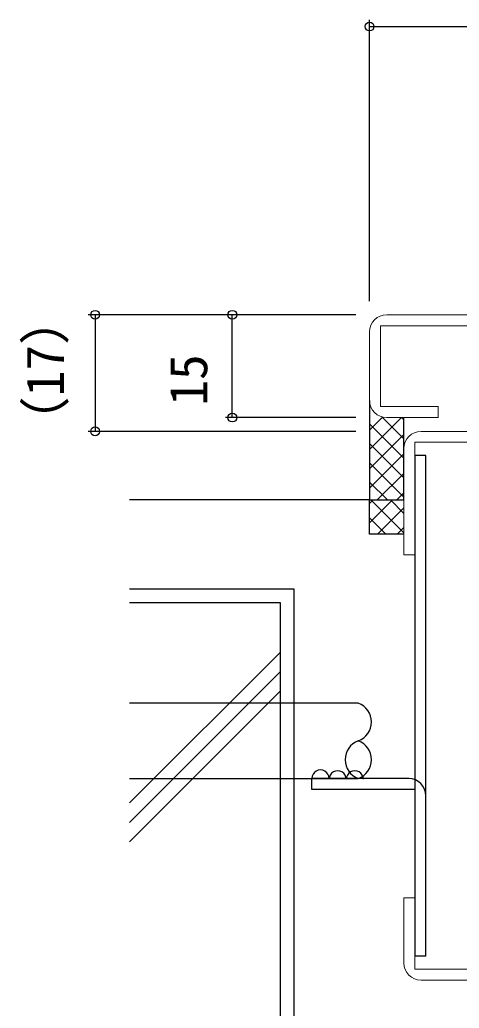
# Model space of a CAD drawing. Units: millimetres, scale not verified. Extents: x -437 to 438, y -281 to 279.
# Drawn here: x -103.8 to -39.7, y -185.2 to -41.1 of the extents above; entities that cross this region are included whole.
import ezdxf
from ezdxf.enums import TextEntityAlignment as Align

# ---------------------------------------------------------------- set-up
doc = ezdxf.new("R2010")
doc.units = ezdxf.units.MM
doc.header["$LTSCALE"] = 2
doc.layers.add('0-2_YKK_11', color=211, linetype='Continuous', lineweight=18)
doc.layers.add('0-3_YKK_11E', color=4, linetype='Continuous', lineweight=18)
doc.layers.add('0-7_YKK_D', color=6, linetype='Continuous')
doc.layers.add('0-9_YSS_K', color=3, linetype='Continuous')
doc.styles.add('ＭＳ ゴシック', font='')
doc.styles.get('ＭＳ ゴシック').set_extended_font_data('MS Gothic')

msp = doc.modelspace()

# ---------------------------------------------------------------- linework, layer by layer
at = {"layer": '0-2_YKK_11'}
for p, q in [((-15.3, -84.1), (-50.3, -84.1)), ((-52.8, -86.6), (-52.8, -96.6))]:
    msp.add_line(p, q, dxfattribs=at)
msp.add_lwpolyline([(-50.3, -99.1), (-42.8, -99.1), (-42.8, -97.5), (-51.2, -97.5), (-51.2, -85.7), (-14.4, -85.7), (-14.4, -135.2)], dxfattribs=at)
for centre, start, end in [((-50.3, -86.6), 90.00001, 179.99999), ((-50.3, -96.6), 180.00001, 269.99999)]:
    msp.add_arc(centre, 2.5, start, end, dxfattribs=at)
at = {"layer": '0-3_YKK_11E'}
for p, q in [((-25.3, -101.1), (-45.3, -101.1)), ((-45.3, -181.1), (-10.3, -181.1))]:
    msp.add_line(p, q, dxfattribs=at)
for points in [[(-47.8, -103.6), (-47.8, -119.1), (-46.2, -119.1), (-46.2, -102.7), (-24.4, -102.7), (-24.4, -142.2)], [(-21.9, -144.7), (-9.4, -144.7), (-9.4, -179.5), (-46.2, -179.5), (-46.2, -169.1), (-47.8, -169.1), (-47.8, -178.6)]]:
    msp.add_lwpolyline(points, dxfattribs=at)
for centre, start, end in [((-45.3, -103.6), 90.00001, 179.99999), ((-45.3, -178.6), 180.00001, 269.99999)]:
    msp.add_arc(centre, 2.5, start, end, dxfattribs=at)
at = {"layer": '0-7_YKK_D'}
for p, q in [((-52.8, -82.1), (-52.8, -41.1)), ((-52.8, -42.1), (-12.8, -42.1)), ((-54.8, -84.1), (-93.8, -84.1)), ((-92.8, -84.1), (-92.8, -101.1)), ((-54.8, -84.1), (-73.8, -84.1)), ((-72.8, -99.1), (-72.8, -84.1)), ((-54.8, -99.1), (-73.8, -99.1)), ((-54.8, -101.1), (-93.8, -101.1))]:
    msp.add_line(p, q, dxfattribs=at)
for centre in [(-52.8, -42.1), (-92.8, -84.1), (-72.8, -84.1), (-72.8, -99.1), (-92.8, -101.1)]:
    msp.add_circle(centre, 0.637, dxfattribs=at)
at = {"layer": '0-9_YSS_K'}
for p, q in [((-52.8, -96.6), (-52.8, -111.1)), ((-52.8, -100.911), (-50.989, -99.1)), ((-52.8, -103.74), (-48.16, -99.1)), ((-47.8, -102.201), (-50.901, -99.1)), ((-47.8, -99.372), (-48.072, -99.1)), ((-47.8, -111.1), (-47.8, -99.1)), ((-47.8, -105.029), (-52.8, -100.029)), ((-52.8, -106.568), (-47.8, -101.568)), ((-47.8, -107.858), (-52.8, -102.858)), ((-52.8, -109.397), (-47.8, -104.397)), ((-46.2, -104.6), (-46.2, -177.6)), ((-44.6, -104.6), (-46.2, -104.6)), ((-44.6, -177.6), (-44.6, -104.6)), ((-47.8, -110.686), (-52.8, -105.686)), ((-51.675, -111.1), (-47.8, -107.225)), ((-50.214, -111.1), (-52.8, -108.514)), ((-48.846, -111.1), (-47.8, -110.054)), ((-52.8, -111.1), (-87.8, -111.1)), ((-52.8, -116.1), (-52.8, -111.1)), ((-52.8, -111.1), (-47.8, -111.1)), ((-49.457, -111.1), (-52.8, -114.443)), ((-52.285, -111.1), (-52.8, -111.615)), ((-52.599, -111.1), (-47.8, -115.899)), ((-47.8, -112.272), (-51.628, -116.1)), ((-49.771, -111.1), (-47.8, -113.071)), ((-52.8, -113.727), (-50.427, -116.1)), ((-47.8, -115.1), (-48.8, -116.1)), ((-47.8, -116.1), (-52.8, -116.1)), ((-65.8, -126.1), (-87.8, -126.1)), ((-65.8, -226.289), (-65.8, -126.1)), ((-65.8, -133.272), (-87.8, -155.272)), ((-65.8, -136.1), (-87.8, -158.1)), ((-65.8, -138.928), (-87.8, -160.928)), ((-54.442, -140.719), (-87.8, -140.719)), ((-87.8, -151.719), (-54.442, -151.719)), ((-47.1, -151.719), (-61.2, -151.719)), ((-61.2, -153.319), (-61.2, -151.719)), ((-46.2, -153.319), (-61.2, -153.319)), ((-44.6, -177.6), (-46.2, -177.6))]:
    msp.add_line(p, q, dxfattribs=at)
msp.add_lwpolyline([(-63.8, -226.289), (-63.8, -124.1), (-87.8, -124.1)], dxfattribs=at)
for centre, radius, start, end in [((-55.442, -143.469), 2.926, 289.98311, 70.01689), ((-53.442, -148.969), 2.926, 109.98311, 250.01689), ((-55.442, -148.969), 2.926, 289.98311, 70.01689), ((-59.95, -151.719), 1.25, 0, 180.00018), ((-57.45, -151.828), 1.25, 359.99429, 179.99448), ((-54.95, -151.828), 1.25, 359.99429, 179.99448), ((-47.1, -154.219), 2.5, 0, 90)]:
    msp.add_arc(centre, radius, start, end, dxfattribs=at)

# ---------------------------------------------------------------- texts
at = {"layer": '0-7_YKK_D', "style": 'ＭＳ ゴシック'}
for s, p in [('（17）', (-95.695, -103.488)), ('15', (-74.8, -97.353))]:
    msp.add_text(s, height=5.499, rotation=90, dxfattribs=at).set_placement(p, align=Align.BOTTOM_LEFT)

doc.saveas('drawing.dxf')
